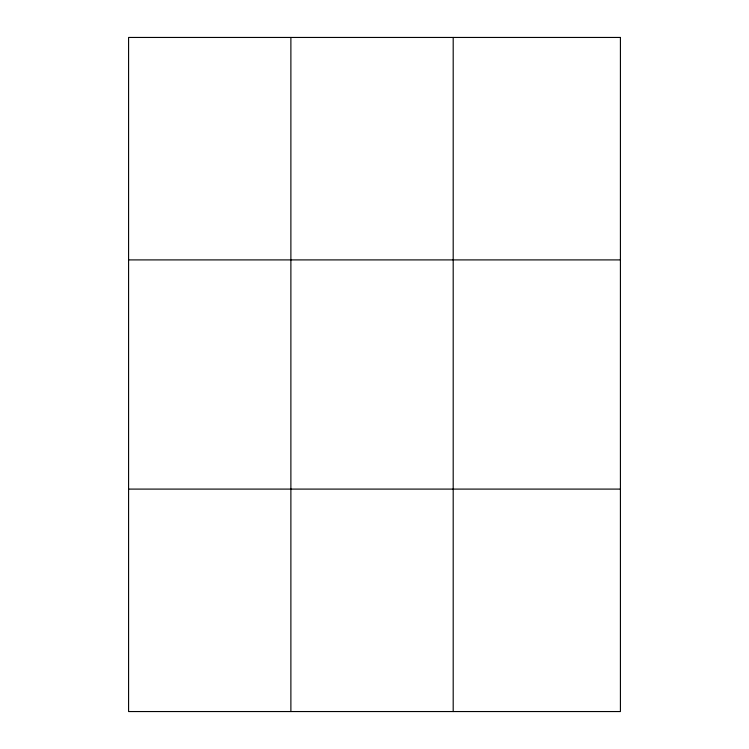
<?xml version="1.0" encoding="UTF-8"?>
<svg xmlns="http://www.w3.org/2000/svg" width="749" height="749" viewBox="0 0 749 749"><rect width="100%" height="100%" fill="white"/><g stroke="black" fill="none" stroke-linecap="round" stroke-linejoin="round"><path stroke-width="1.12" d="M290.884 37.45L290.884 711.55M453.192 37.45L453.192 711.55M128.585 259.903L620.415 259.903M128.585 489.097L620.415 489.097M620.415 37.45L620.415 711.55L128.585 711.55L128.585 37.45L620.415 37.45"/></g></svg>
